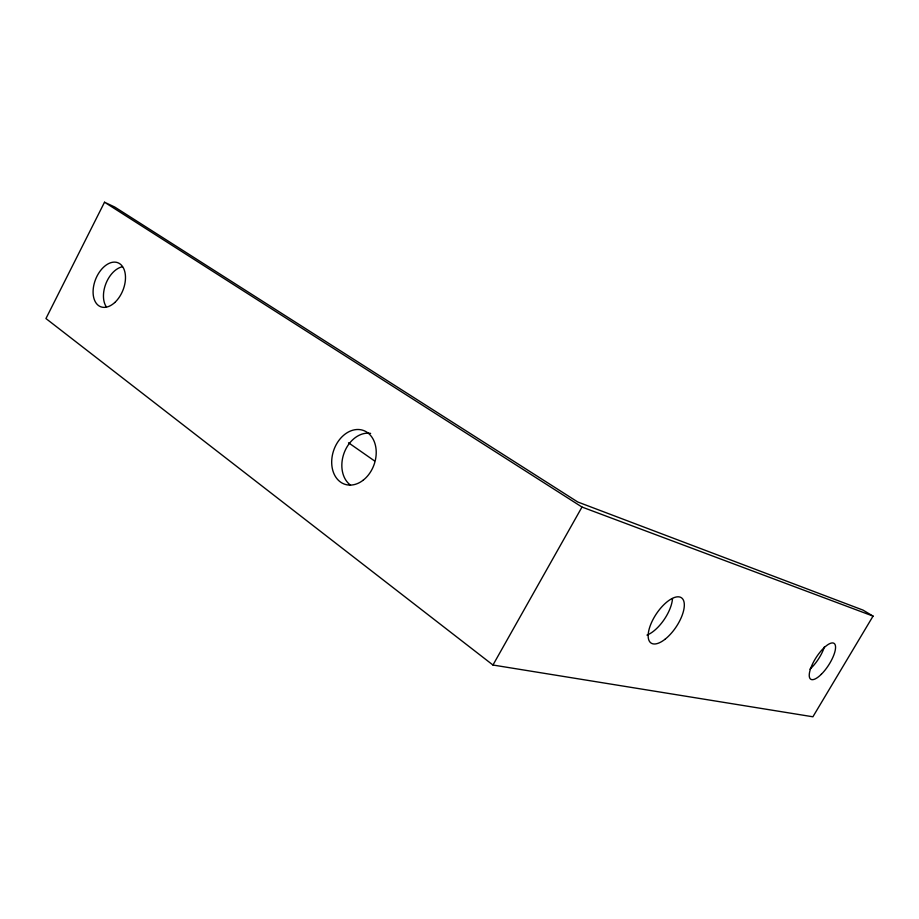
<?xml version="1.0" encoding="UTF-8"?>
<svg xmlns="http://www.w3.org/2000/svg" width="919" height="919" viewBox="0 0 919 919"><rect width="100%" height="100%" fill="white"/><g stroke="black" fill="none" stroke-linecap="round" stroke-linejoin="round"><path stroke-width="1.38" d="M104.525 202.214L45.95 318.548L492.963 665.023L812.901 716.786L873.05 616.109L863.01 610.101L577.752 501.992L114.737 207.039L104.525 202.214L581.991 507.047L873.05 616.109M492.963 665.023L581.991 507.047M348.519 442.774L374.401 460.833M106.167 306.647A23.423 14.715 -68.5 0 1 106.087 283.155A23.423 14.715 -68.5 0 1 122.468 266.751M824.458 646.677A21.286 7.421 -57 0 1 809.961 669.147M672.49 598.568A27.076 12.016 -56.2 0 1 646.953 635.098M350.507 485.117A28.19 21.332 -71 0 1 344.326 452.401A28.19 21.332 -71 0 1 370.61 433.4M821.368 674.236A21.39 7.306 -57 0 0 834.268 643.518A21.39 7.306 -57 0 0 811.546 666.149A21.39 7.306 -57 0 0 821.368 674.236M664.874 639.383A27.26 11.855 -56.2 0 0 682.53 598.763A27.26 11.855 -56.2 0 0 651.318 623.013A27.26 11.855 -56.2 0 0 664.874 639.383M362.936 480.384A28.466 21.413 -71 0 0 367.106 432.332A28.466 21.413 -71 0 0 331.816 459.178A28.466 21.413 -71 0 0 362.936 480.384M114.737 302.535A23.618 14.715 -68.5 0 0 119.78 263.742A23.618 14.715 -68.5 0 0 93.347 287.957A23.618 14.715 -68.5 0 0 114.737 302.535"/></g></svg>
